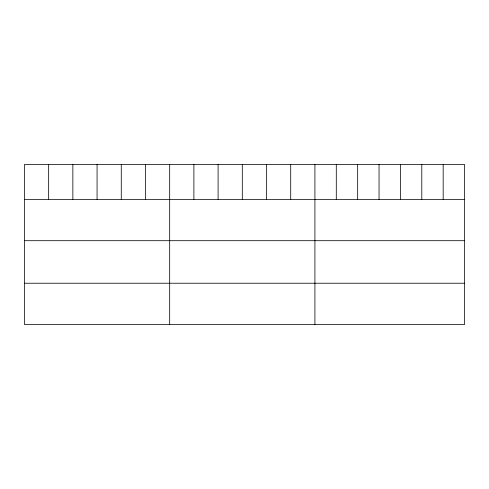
<?xml version="1.0" encoding="UTF-8"?>
<svg xmlns="http://www.w3.org/2000/svg" width="489" height="489" viewBox="0 0 489 489"><rect width="100%" height="100%" fill="white"/><g stroke="black" fill="none" stroke-linecap="round" stroke-linejoin="round"><path stroke-width="0.73" d="M464.55 199.414L464.55 324.513L24.45 324.513L24.45 164.487L464.55 164.487L464.55 199.414L24.45 199.414M24.45 240.698L464.55 240.698M24.45 283.229L464.55 283.229M443.175 164.487L443.175 199.414M421.799 164.487L421.799 199.414M400.424 164.487L400.424 199.414M379.042 164.487L379.042 199.414M357.667 164.487L357.667 199.414M336.291 164.487L336.291 199.414M314.916 164.487L314.916 324.513M290.71 164.487L290.71 199.414M266.505 164.487L266.505 199.414M242.299 164.487L242.299 199.414M218.094 164.487L218.094 199.414M193.888 164.487L193.888 199.414M169.683 164.487L169.683 324.513M145.477 164.487L145.477 199.414M121.272 164.487L121.272 199.414M97.067 164.487L97.067 199.414M72.861 164.487L72.861 199.414M48.655 164.487L48.655 199.414"/></g></svg>
